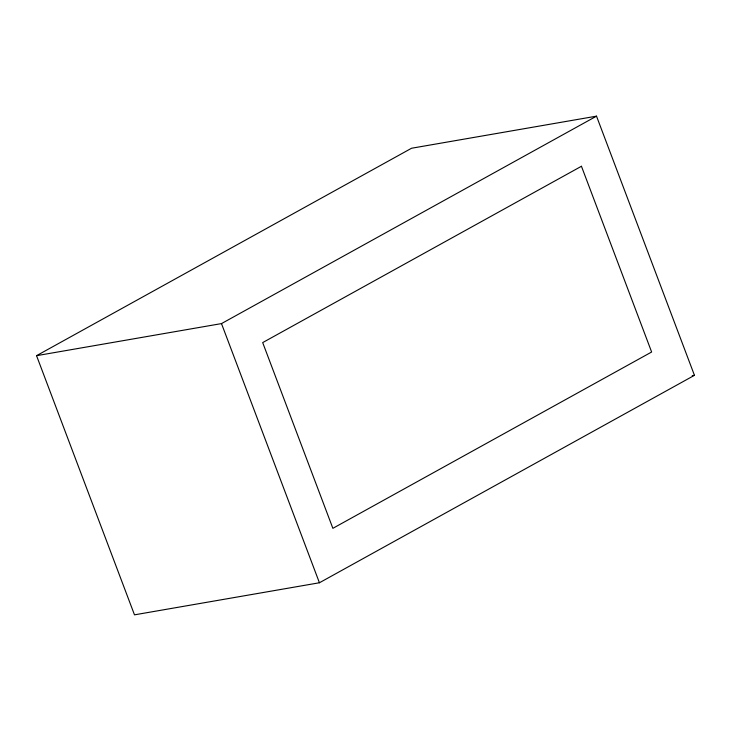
<?xml version="1.0" encoding="UTF-8"?>
<svg xmlns="http://www.w3.org/2000/svg" width="731" height="731" viewBox="0 0 731 731"><rect width="100%" height="100%" fill="white"/><g stroke="black" fill="none" stroke-linecap="round" stroke-linejoin="round"><path stroke-width="1.1" d="M36.55 355.677L411.571 148.238L596.514 116.156L694.45 375.323L319.429 582.762L134.486 614.844L36.55 355.677L221.493 323.595L596.514 116.156M692.211 375.716L694.45 375.323M221.493 323.595L319.429 582.762M581.447 166.266L262.685 342.592L332.87 528.33L651.632 352.013L581.447 166.266"/></g></svg>
